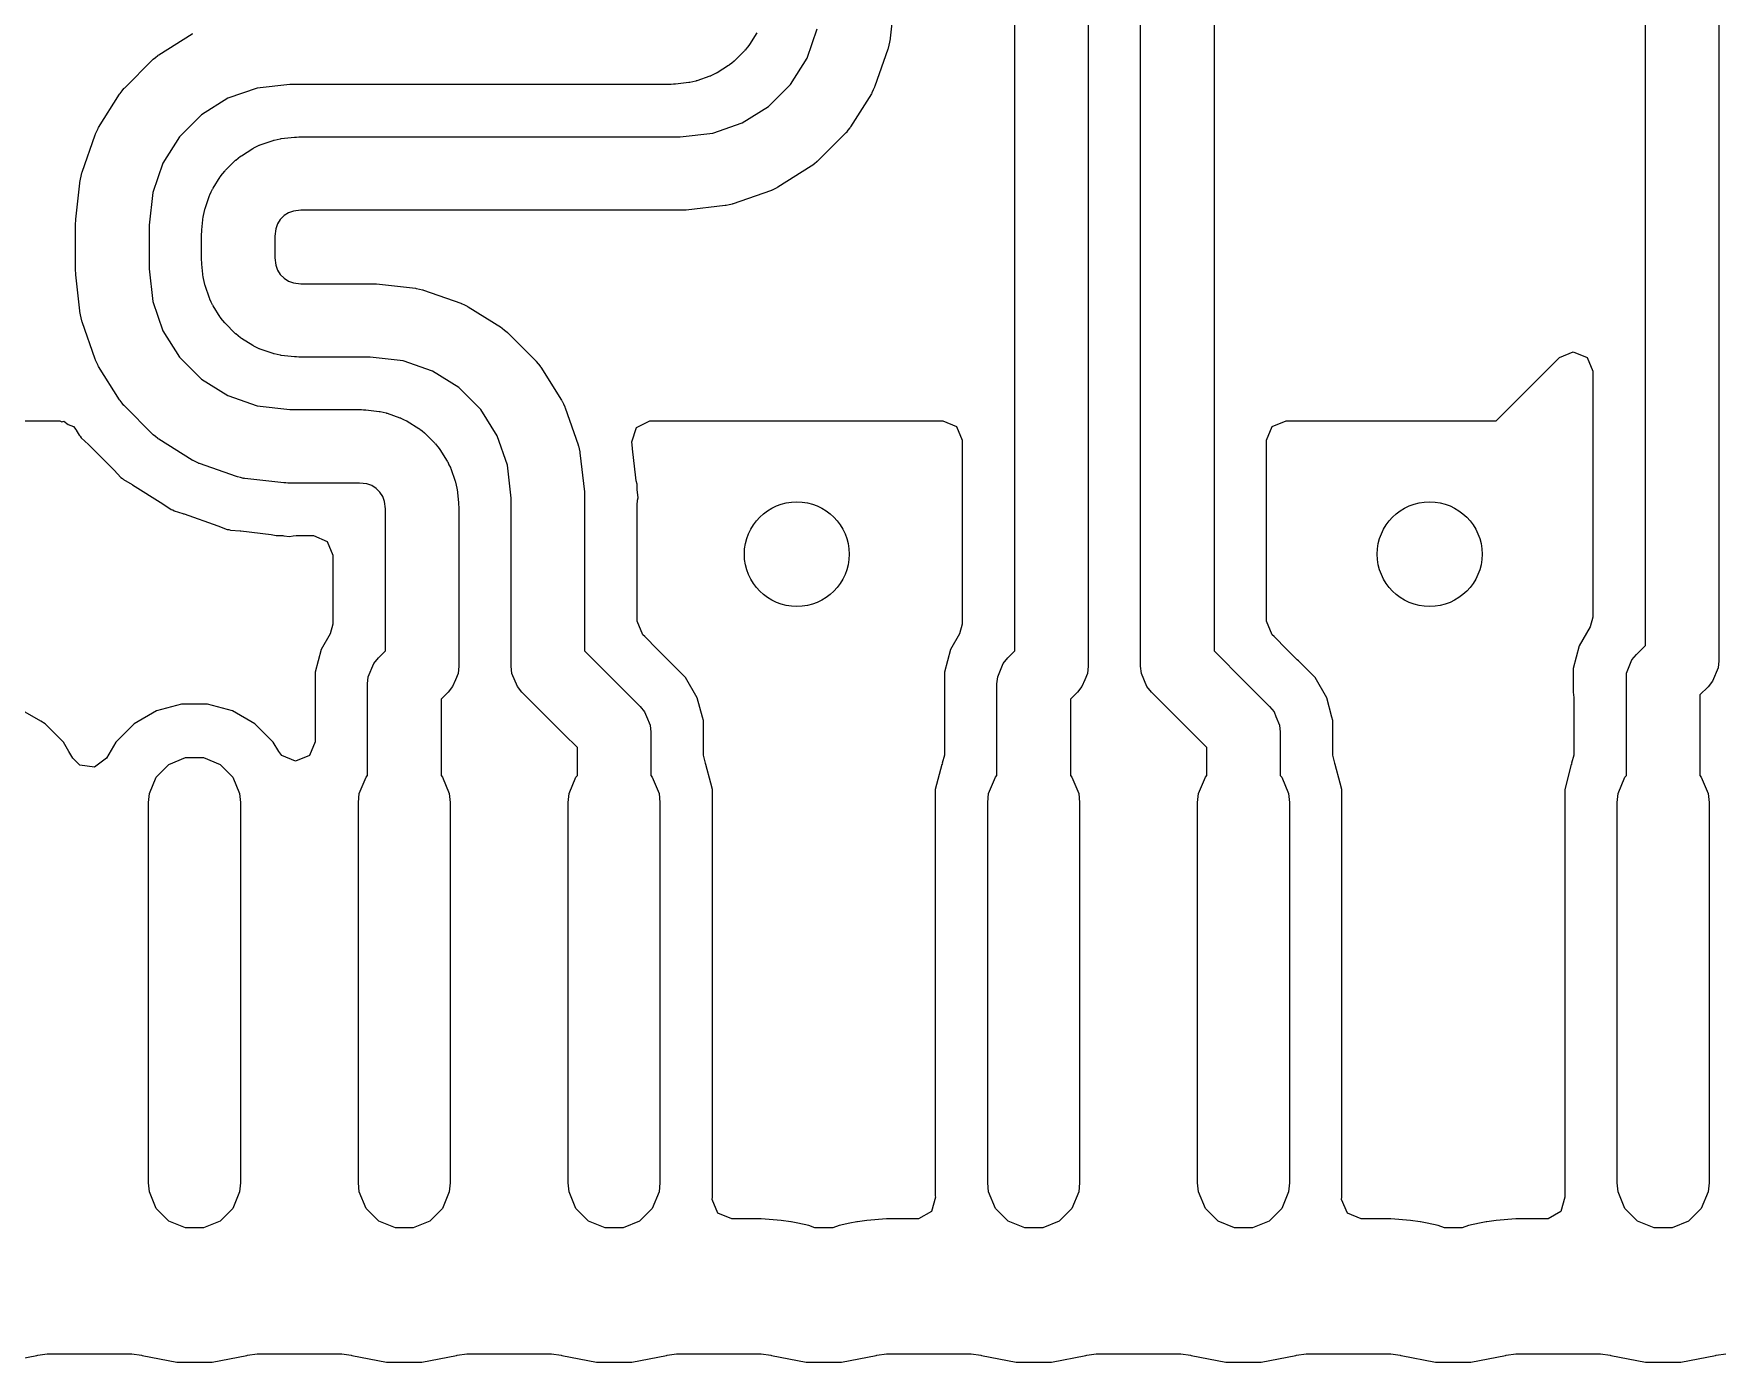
# Model space of a CAD drawing. Extents: x 2.36 to 5.14, y -5.39 to -2.61.
# Drawn here: x 4.6405 to 4.8939, y -3.9413 to -3.7419 of the extents above; entities that cross this region are included whole.
import ezdxf

# ---------------------------------------------------------------- set-up
doc = ezdxf.new("R2010")
doc.units = 0
doc.header["$MEASUREMENT"] = 0
doc.layers.add('BLACK', color=7, linetype='CONTINUOUS')

msp = doc.modelspace()

# ---------------------------------------------------------------- linework, layer by layer
at = {"layer": 'BLACK', "linetype": 'CONTINUOUS'}
for p, q in [((4.8934, -3.24125), (4.8934, -3.836)), ((4.88238, -3.83371), (4.88238, -3.24354)), ((4.78772, -3.83453), (4.78772, -3.50149)), ((4.79874, -3.5018), (4.79874, -3.83681)), ((4.80661, -3.83681), (4.80661, -3.50286)), ((4.81764, -3.5035), (4.81764, -3.83453)), ((4.76961, -3.73713), (4.76895, -3.743)), ((4.75653, -3.74555), (4.75807, -3.74115)), ((4.65923, -3.74506), (4.66423, -3.74192)), ((4.66423, -3.74192), (4.66433, -3.74187)), ((4.74784, -3.74362), (4.74755, -3.74398)), ((4.74786, -3.74358), (4.74784, -3.74362)), ((4.74792, -3.74349), (4.74786, -3.74358)), ((4.74901, -3.74177), (4.74792, -3.74349)), ((4.76882, -3.7436), (4.76873, -3.74406)), ((4.76893, -3.74315), (4.76882, -3.7436)), ((4.76895, -3.743), (4.76893, -3.7431)), ((4.76893, -3.7431), (4.76893, -3.74315)), ((4.6541, -3.75), (4.65827, -3.74583)), ((4.65827, -3.74583), (4.65835, -3.74576)), ((4.65835, -3.74576), (4.65838, -3.74572)), ((4.65838, -3.74572), (4.65875, -3.74544)), ((4.65875, -3.74544), (4.6591, -3.74514)), ((4.6591, -3.74514), (4.65915, -3.74512)), ((4.65915, -3.74512), (4.65923, -3.74506)), ((4.74524, -3.74629), (4.74488, -3.74658)), ((4.74561, -3.746), (4.74524, -3.74629)), ((4.74564, -3.74596), (4.74561, -3.746)), ((4.74572, -3.74589), (4.74564, -3.74596)), ((4.74715, -3.74446), (4.74572, -3.74589)), ((4.74722, -3.74437), (4.74715, -3.74446)), ((4.74726, -3.74435), (4.74722, -3.74437)), ((4.74755, -3.74398), (4.74726, -3.74435)), ((4.75405, -3.74949), (4.75653, -3.74555)), ((4.76868, -3.7442), (4.76673, -3.74977)), ((4.7687, -3.7441), (4.76868, -3.7442)), ((4.76873, -3.74406), (4.7687, -3.7441)), ((4.74192, -3.74828), (4.74, -3.74895)), ((4.74202, -3.74824), (4.74192, -3.74828)), ((4.74207, -3.74823), (4.74202, -3.74824)), ((4.74248, -3.74802), (4.74207, -3.74823)), ((4.7429, -3.74782), (4.74248, -3.74802)), ((4.74294, -3.74779), (4.7429, -3.74782)), ((4.74303, -3.74774), (4.74294, -3.74779)), ((4.74475, -3.74666), (4.74303, -3.74774)), ((4.74484, -3.7466), (4.74475, -3.74666)), ((4.74488, -3.74658), (4.74484, -3.7466)), ((4.65019, -3.75596), (4.65333, -3.75097)), ((4.65333, -3.75097), (4.65339, -3.75088)), ((4.65339, -3.75088), (4.65341, -3.75084)), ((4.65341, -3.75084), (4.6537, -3.75048)), ((4.6537, -3.75048), (4.65399, -3.75011)), ((4.65399, -3.75011), (4.65403, -3.75008)), ((4.65403, -3.75008), (4.6541, -3.75)), ((4.67397, -3.75004), (4.66957, -3.75158)), ((4.67891, -3.74949), (4.67397, -3.75004)), ((4.73616, -3.74949), (4.67891, -3.74949)), ((4.73647, -3.74946), (4.73616, -3.74949)), ((4.73678, -3.74945), (4.73647, -3.74946)), ((4.7388, -3.74923), (4.73678, -3.74945)), ((4.7389, -3.7492), (4.7388, -3.74923)), ((4.73895, -3.74921), (4.7389, -3.7492)), ((4.7394, -3.7491), (4.73895, -3.74921)), ((4.73986, -3.749), (4.7394, -3.7491)), ((4.7399, -3.74898), (4.73986, -3.749)), ((4.74, -3.74895), (4.7399, -3.74898)), ((4.75075, -3.75279), (4.75405, -3.74949)), ((4.76619, -3.75089), (4.76305, -3.75588)), ((4.76624, -3.75079), (4.76619, -3.75089)), ((4.76627, -3.75075), (4.76624, -3.75079)), ((4.76647, -3.75033), (4.76627, -3.75075)), ((4.76667, -3.74992), (4.76647, -3.75033)), ((4.76668, -3.74987), (4.76667, -3.74992)), ((4.76673, -3.74977), (4.76668, -3.74987)), ((4.66957, -3.75158), (4.66562, -3.75406)), ((4.74681, -3.75527), (4.75075, -3.75279)), ((4.64991, -3.75652), (4.65011, -3.7561)), ((4.65011, -3.7561), (4.65014, -3.75606)), ((4.65014, -3.75606), (4.65019, -3.75596)), ((4.66562, -3.75406), (4.66233, -3.75736)), ((4.74241, -3.75681), (4.74681, -3.75527)), ((4.76267, -3.75637), (4.76239, -3.75674)), ((4.76297, -3.75601), (4.76267, -3.75637)), ((4.76299, -3.75597), (4.76297, -3.75601)), ((4.76305, -3.75588), (4.76299, -3.75597)), ((4.6477, -3.76265), (4.64965, -3.75708)), ((4.64965, -3.75708), (4.6497, -3.75698)), ((4.6497, -3.75693), (4.64991, -3.75652)), ((4.6497, -3.75698), (4.6497, -3.75693)), ((4.66233, -3.75736), (4.65985, -3.7613)), ((4.67348, -3.75903), (4.6739, -3.75883)), ((4.6739, -3.75883), (4.67431, -3.75862)), ((4.67431, -3.75862), (4.67436, -3.75862)), ((4.67436, -3.75862), (4.67446, -3.75857)), ((4.67446, -3.75857), (4.67638, -3.7579)), ((4.67638, -3.7579), (4.67648, -3.75787)), ((4.67648, -3.75787), (4.67652, -3.75785)), ((4.67652, -3.75785), (4.67698, -3.75775)), ((4.67698, -3.75775), (4.67743, -3.75764)), ((4.67743, -3.75764), (4.67748, -3.75765)), ((4.67748, -3.75765), (4.67758, -3.75762)), ((4.67758, -3.75762), (4.6796, -3.7574)), ((4.6796, -3.7574), (4.67991, -3.75739)), ((4.67991, -3.75739), (4.68022, -3.75736)), ((4.68022, -3.75736), (4.73747, -3.75736)), ((4.73747, -3.75736), (4.74241, -3.75681)), ((4.76228, -3.75685), (4.75811, -3.76102)), ((4.76235, -3.75677), (4.76228, -3.75685)), ((4.76239, -3.75674), (4.76235, -3.75677)), ((4.65985, -3.7613), (4.65831, -3.7657)), ((4.66922, -3.76239), (4.67066, -3.76096)), ((4.67066, -3.76096), (4.67074, -3.76089)), ((4.67074, -3.76089), (4.67077, -3.76085)), ((4.67077, -3.76085), (4.67114, -3.76056)), ((4.67114, -3.76056), (4.6715, -3.76027)), ((4.6715, -3.76027), (4.67154, -3.76025)), ((4.67154, -3.76025), (4.67163, -3.76019)), ((4.67163, -3.76019), (4.67335, -3.75911)), ((4.67335, -3.75911), (4.67344, -3.75906)), ((4.67344, -3.75906), (4.67348, -3.75903)), ((4.75763, -3.76141), (4.75727, -3.76171)), ((4.758, -3.76113), (4.75763, -3.76141)), ((4.75803, -3.76109), (4.758, -3.76113)), ((4.75811, -3.76102), (4.75803, -3.76109)), ((4.64677, -3.76972), (4.64743, -3.76385)), ((4.64743, -3.76385), (4.64745, -3.76375)), ((4.64745, -3.7637), (4.64756, -3.76325)), ((4.64745, -3.76375), (4.64745, -3.7637)), ((4.64756, -3.76325), (4.64765, -3.76279)), ((4.64765, -3.76279), (4.64768, -3.76275)), ((4.64768, -3.76275), (4.6477, -3.76265)), ((4.66737, -3.76508), (4.66845, -3.76336)), ((4.66845, -3.76336), (4.66852, -3.76327)), ((4.66852, -3.76327), (4.66854, -3.76323)), ((4.66854, -3.76323), (4.66883, -3.76287)), ((4.66883, -3.76287), (4.66912, -3.7625)), ((4.66912, -3.7625), (4.66916, -3.76248)), ((4.66916, -3.76248), (4.66922, -3.76239)), ((4.75714, -3.76179), (4.75215, -3.76493)), ((4.75723, -3.76173), (4.75714, -3.76179)), ((4.75727, -3.76171), (4.75723, -3.76173)), ((4.65831, -3.7657), (4.65775, -3.77064)), ((4.66617, -3.76811), (4.66684, -3.76619)), ((4.66684, -3.76619), (4.66688, -3.76609)), ((4.66688, -3.76609), (4.66689, -3.76605)), ((4.66689, -3.76605), (4.6671, -3.76563)), ((4.6671, -3.76563), (4.66729, -3.76521)), ((4.66729, -3.76521), (4.66732, -3.76517)), ((4.66732, -3.76517), (4.66737, -3.76508)), ((4.75103, -3.76547), (4.74546, -3.76742)), ((4.75113, -3.76542), (4.75103, -3.76547)), ((4.75118, -3.76541), (4.75113, -3.76542)), ((4.75159, -3.76521), (4.75118, -3.76541)), ((4.75201, -3.76501), (4.75159, -3.76521)), ((4.75205, -3.76498), (4.75201, -3.76501)), ((4.75215, -3.76493), (4.75205, -3.76498)), ((4.66591, -3.76916), (4.66602, -3.76871)), ((4.66602, -3.76871), (4.66612, -3.76826)), ((4.66612, -3.76826), (4.66614, -3.76821)), ((4.66614, -3.76821), (4.66617, -3.76811)), ((4.67868, -3.76877), (4.67802, -3.76919)), ((4.67943, -3.76851), (4.67868, -3.76877)), ((4.68053, -3.76839), (4.67943, -3.76851)), ((4.73778, -3.76839), (4.68053, -3.76839)), ((4.73809, -3.76836), (4.73778, -3.76839)), ((4.7384, -3.76835), (4.73809, -3.76836)), ((4.74426, -3.76769), (4.7384, -3.76835)), ((4.74436, -3.76767), (4.74426, -3.76769)), ((4.74441, -3.76767), (4.74436, -3.76767)), ((4.74486, -3.76756), (4.74441, -3.76767)), ((4.74532, -3.76746), (4.74486, -3.76756)), ((4.74536, -3.76744), (4.74532, -3.76746)), ((4.74546, -3.76742), (4.74536, -3.76744)), ((4.64673, -3.77033), (4.64676, -3.77003)), ((4.64673, -3.77746), (4.64673, -3.77033)), ((4.64676, -3.77003), (4.64677, -3.76972)), ((4.65775, -3.77064), (4.65775, -3.77715)), ((4.66563, -3.77195), (4.66566, -3.77164)), ((4.66566, -3.77133), (4.66589, -3.76931)), ((4.66566, -3.77164), (4.66566, -3.77133)), ((4.66589, -3.76931), (4.66591, -3.76921)), ((4.66591, -3.76921), (4.66591, -3.76916)), ((4.67678, -3.77116), (4.67665, -3.77226)), ((4.67704, -3.77042), (4.67678, -3.77116)), ((4.67746, -3.76975), (4.67704, -3.77042)), ((4.67802, -3.76919), (4.67746, -3.76975)), ((4.66563, -3.77585), (4.66563, -3.77195)), ((4.67665, -3.77226), (4.67665, -3.77554)), ((4.66566, -3.77615), (4.66563, -3.77585)), ((4.66566, -3.77646), (4.66566, -3.77615)), ((4.66589, -3.77848), (4.66566, -3.77646)), ((4.67665, -3.77554), (4.67678, -3.77663)), ((4.67678, -3.77663), (4.67704, -3.77738)), ((4.64676, -3.77777), (4.64673, -3.77746)), ((4.64677, -3.77808), (4.64676, -3.77777)), ((4.64743, -3.78394), (4.64677, -3.77808)), ((4.65775, -3.77715), (4.65831, -3.78209)), ((4.66591, -3.77859), (4.66589, -3.77848)), ((4.66591, -3.77864), (4.66591, -3.77859)), ((4.66602, -3.77909), (4.66591, -3.77864)), ((4.66612, -3.77954), (4.66602, -3.77909)), ((4.67704, -3.77738), (4.67746, -3.77805)), ((4.67746, -3.77805), (4.67802, -3.7786)), ((4.67802, -3.7786), (4.67868, -3.77903)), ((4.67868, -3.77903), (4.67943, -3.77929)), ((4.66614, -3.77958), (4.66612, -3.77954)), ((4.66617, -3.77969), (4.66614, -3.77958)), ((4.66684, -3.7816), (4.66617, -3.77969)), ((4.66688, -3.7817), (4.66684, -3.7816)), ((4.66689, -3.78175), (4.66688, -3.7817)), ((4.6671, -3.78216), (4.66689, -3.78175)), ((4.67943, -3.77929), (4.68053, -3.77941)), ((4.68053, -3.77941), (4.69128, -3.77941)), ((4.69128, -3.77941), (4.69159, -3.77944)), ((4.69159, -3.77944), (4.6919, -3.77944)), ((4.6919, -3.77944), (4.69776, -3.7801)), ((4.69776, -3.7801), (4.69787, -3.78013)), ((4.69787, -3.78013), (4.69792, -3.78012)), ((4.69792, -3.78012), (4.69837, -3.78023)), ((4.69837, -3.78023), (4.69882, -3.78033)), ((4.69882, -3.78033), (4.69886, -3.78035)), ((4.69886, -3.78035), (4.69897, -3.78038)), ((4.69897, -3.78038), (4.70454, -3.78233)), ((4.64745, -3.78405), (4.64743, -3.78394)), ((4.64745, -3.7841), (4.64745, -3.78405)), ((4.64756, -3.78455), (4.64745, -3.7841)), ((4.65831, -3.78209), (4.65985, -3.78649)), ((4.66729, -3.78258), (4.6671, -3.78216)), ((4.66732, -3.78262), (4.66729, -3.78258)), ((4.66737, -3.78272), (4.66732, -3.78262)), ((4.66845, -3.78444), (4.66737, -3.78272)), ((4.70454, -3.78233), (4.70463, -3.78237)), ((4.70463, -3.78237), (4.70468, -3.78238)), ((4.70468, -3.78238), (4.7051, -3.78259)), ((4.7051, -3.78259), (4.70552, -3.78278)), ((4.70552, -3.78278), (4.70555, -3.78282)), ((4.70555, -3.78282), (4.70565, -3.78286)), ((4.70565, -3.78286), (4.71065, -3.786)), ((4.64765, -3.785), (4.64756, -3.78455)), ((4.64768, -3.78504), (4.64765, -3.785)), ((4.6477, -3.78515), (4.64768, -3.78504)), ((4.64965, -3.79072), (4.6477, -3.78515)), ((4.65985, -3.78649), (4.66233, -3.79044)), ((4.66852, -3.78452), (4.66845, -3.78444)), ((4.66854, -3.78457), (4.66852, -3.78452)), ((4.66883, -3.78492), (4.66854, -3.78457)), ((4.66912, -3.78529), (4.66883, -3.78492)), ((4.66916, -3.78532), (4.66912, -3.78529)), ((4.66922, -3.7854), (4.66916, -3.78532)), ((4.67066, -3.78684), (4.66922, -3.7854)), ((4.67074, -3.78691), (4.67066, -3.78684)), ((4.71065, -3.786), (4.71073, -3.78607)), ((4.71073, -3.78607), (4.71078, -3.78609)), ((4.71078, -3.78609), (4.71113, -3.78638)), ((4.71113, -3.78638), (4.7115, -3.78667)), ((4.7115, -3.78667), (4.71153, -3.78671)), ((4.71153, -3.78671), (4.71161, -3.78677)), ((4.71161, -3.78677), (4.71579, -3.79095)), ((4.67077, -3.78695), (4.67074, -3.78691)), ((4.67114, -3.78723), (4.67077, -3.78695)), ((4.6715, -3.78752), (4.67114, -3.78723)), ((4.67154, -3.78754), (4.6715, -3.78752)), ((4.67163, -3.78761), (4.67154, -3.78754)), ((4.67335, -3.78869), (4.67163, -3.78761)), ((4.67344, -3.78874), (4.67335, -3.78869)), ((4.67348, -3.78877), (4.67344, -3.78874)), ((4.6739, -3.78896), (4.67348, -3.78877)), ((4.67431, -3.78917), (4.6739, -3.78896)), ((4.67436, -3.78918), (4.67431, -3.78917)), ((4.67446, -3.78922), (4.67436, -3.78918)), ((4.67638, -3.7899), (4.67446, -3.78922)), ((4.6497, -3.79081), (4.64965, -3.79072)), ((4.6497, -3.79086), (4.6497, -3.79081)), ((4.64991, -3.79128), (4.6497, -3.79086)), ((4.65011, -3.7917), (4.64991, -3.79128)), ((4.65014, -3.79174), (4.65011, -3.7917)), ((4.65019, -3.79183), (4.65014, -3.79174)), ((4.65333, -3.79683), (4.65019, -3.79183)), ((4.66233, -3.79044), (4.66562, -3.79373)), ((4.67648, -3.78992), (4.67638, -3.7899)), ((4.67652, -3.78995), (4.67648, -3.78992)), ((4.67698, -3.79004), (4.67652, -3.78995)), ((4.67743, -3.79015), (4.67698, -3.79004)), ((4.67748, -3.79015), (4.67743, -3.79015)), ((4.67758, -3.79017), (4.67748, -3.79015)), ((4.6796, -3.7904), (4.67758, -3.79017)), ((4.67991, -3.7904), (4.6796, -3.7904)), ((4.68022, -3.79043), (4.67991, -3.7904)), ((4.69097, -3.79043), (4.68022, -3.79043)), ((4.69591, -3.79099), (4.69097, -3.79043)), ((4.70031, -3.79253), (4.69591, -3.79099)), ((4.71579, -3.79095), (4.71585, -3.79103)), ((4.71585, -3.79103), (4.71589, -3.79106)), ((4.71589, -3.79106), (4.71618, -3.79142)), ((4.71618, -3.79142), (4.71647, -3.79178)), ((4.71647, -3.79178), (4.71649, -3.79183)), ((4.71649, -3.79183), (4.71655, -3.79191)), ((4.71655, -3.79191), (4.71969, -3.79691)), ((4.86, -3.8), (4.86951, -3.79049)), ((4.86951, -3.79049), (4.87157, -3.78964)), ((4.87157, -3.78964), (4.87363, -3.79049)), ((4.87363, -3.79049), (4.87449, -3.79255)), ((4.66562, -3.79373), (4.66957, -3.79621)), ((4.70426, -3.79501), (4.70031, -3.79253)), ((4.87449, -3.79255), (4.87449, -3.82947)), ((4.65339, -3.79691), (4.65333, -3.79683)), ((4.65341, -3.79696), (4.65339, -3.79691)), ((4.6537, -3.79732), (4.65341, -3.79696)), ((4.66957, -3.79621), (4.67397, -3.79775)), ((4.70755, -3.7983), (4.70426, -3.79501)), ((4.71969, -3.79691), (4.71974, -3.797)), ((4.71974, -3.797), (4.71978, -3.79704)), ((4.65399, -3.79768), (4.6537, -3.79732)), ((4.65403, -3.79771), (4.65399, -3.79768)), ((4.6541, -3.79779), (4.65403, -3.79771)), ((4.65827, -3.80197), (4.6541, -3.79779)), ((4.67397, -3.79775), (4.67891, -3.79831)), ((4.67891, -3.79831), (4.68966, -3.79831)), ((4.68966, -3.79831), (4.68997, -3.79834)), ((4.68997, -3.79834), (4.69028, -3.79834)), ((4.69028, -3.79834), (4.6923, -3.79857)), ((4.6923, -3.79857), (4.69241, -3.79859)), ((4.69241, -3.79859), (4.69245, -3.79859)), ((4.69245, -3.79859), (4.6929, -3.7987)), ((4.6929, -3.7987), (4.69336, -3.79879)), ((4.69336, -3.79879), (4.6934, -3.79882)), ((4.6934, -3.79882), (4.6935, -3.79884)), ((4.6935, -3.79884), (4.69542, -3.79952)), ((4.69542, -3.79952), (4.69552, -3.79956)), ((4.71003, -3.80225), (4.70755, -3.7983)), ((4.71978, -3.79704), (4.71997, -3.79746)), ((4.71997, -3.79746), (4.72018, -3.79788)), ((4.72018, -3.79788), (4.72019, -3.79793)), ((4.72019, -3.79793), (4.72023, -3.79802)), ((4.72023, -3.79802), (4.72218, -3.80359)), ((4.60607, -3.8), (4.64436, -3.8)), ((4.64436, -3.8), (4.64465, -3.80012)), ((4.64465, -3.80012), (4.64495, -3.80006)), ((4.64495, -3.80006), (4.64564, -3.80053)), ((4.64564, -3.80053), (4.64642, -3.80085)), ((4.64642, -3.80085), (4.64675, -3.80129)), ((4.64675, -3.80129), (4.6468, -3.80132)), ((4.6468, -3.80132), (4.64684, -3.80139)), ((4.64684, -3.80139), (4.64727, -3.80213)), ((4.65835, -3.80203), (4.65827, -3.80197)), ((4.65838, -3.80207), (4.65835, -3.80203)), ((4.65875, -3.80236), (4.65838, -3.80207)), ((4.69552, -3.79956), (4.69557, -3.79957)), ((4.69557, -3.79957), (4.69598, -3.79978)), ((4.69598, -3.79978), (4.6964, -3.79997)), ((4.6964, -3.79997), (4.69644, -3.8)), ((4.69644, -3.8), (4.69653, -3.80005)), ((4.69653, -3.80005), (4.69826, -3.80113)), ((4.69826, -3.80113), (4.69834, -3.8012)), ((4.69834, -3.8012), (4.69839, -3.80122)), ((4.69839, -3.80122), (4.69874, -3.80151)), ((4.69874, -3.80151), (4.69911, -3.80179)), ((4.69911, -3.80179), (4.69914, -3.80183)), ((4.69914, -3.80183), (4.69922, -3.8019)), ((4.69922, -3.8019), (4.70066, -3.80334)), ((4.73025, -3.80313), (4.73095, -3.80101)), ((4.73095, -3.80101), (4.73294, -3.80001)), ((4.73294, -3.80001), (4.73315, -3.8)), ((4.73315, -3.8), (4.77691, -3.8)), ((4.77691, -3.8), (4.77897, -3.80085)), ((4.77897, -3.80085), (4.77982, -3.80291)), ((4.82553, -3.80291), (4.82638, -3.80085)), ((4.82638, -3.80085), (4.82844, -3.8)), ((4.82844, -3.8), (4.86, -3.8)), ((4.64727, -3.80213), (4.64743, -3.80229)), ((4.64743, -3.80229), (4.64758, -3.80252)), ((4.64758, -3.80252), (4.64758, -3.80252)), ((4.64758, -3.80252), (4.64758, -3.80252)), ((4.64758, -3.80252), (4.64758, -3.80252)), ((4.64758, -3.80252), (4.64865, -3.80352)), ((4.64865, -3.80352), (4.64873, -3.80359)), ((4.64873, -3.80359), (4.65251, -3.80737)), ((4.6591, -3.80265), (4.65875, -3.80236)), ((4.65915, -3.80267), (4.6591, -3.80265)), ((4.65923, -3.80274), (4.65915, -3.80267)), ((4.66423, -3.80588), (4.65923, -3.80274)), ((4.70066, -3.80334), (4.70073, -3.80342)), ((4.70073, -3.80342), (4.70077, -3.80345)), ((4.70077, -3.80345), (4.70105, -3.80382)), ((4.70105, -3.80382), (4.70134, -3.80417)), ((4.70134, -3.80417), (4.70136, -3.80422)), ((4.70136, -3.80422), (4.70143, -3.8043)), ((4.70143, -3.8043), (4.70251, -3.80602)), ((4.71157, -3.80665), (4.71003, -3.80225)), ((4.72218, -3.80359), (4.7222, -3.8037)), ((4.7222, -3.8037), (4.72223, -3.80374)), ((4.72223, -3.80374), (4.72233, -3.80419)), ((4.72233, -3.80419), (4.72243, -3.80464)), ((4.73032, -3.80411), (4.73025, -3.80313)), ((4.73033, -3.80421), (4.73032, -3.80411)), ((4.73082, -3.80856), (4.73033, -3.80421)), ((4.77982, -3.80291), (4.77982, -3.83049)), ((4.82553, -3.83005), (4.82553, -3.80291)), ((4.66433, -3.80592), (4.66423, -3.80588)), ((4.66436, -3.80596), (4.66433, -3.80592)), ((4.66478, -3.80615), (4.66436, -3.80596)), ((4.6652, -3.80636), (4.66478, -3.80615)), ((4.66525, -3.80637), (4.6652, -3.80636)), ((4.66534, -3.80641), (4.66525, -3.80637)), ((4.67091, -3.80836), (4.66534, -3.80641)), ((4.70251, -3.80602), (4.70256, -3.80612)), ((4.70256, -3.80612), (4.70259, -3.80616)), ((4.70259, -3.80616), (4.70278, -3.80658)), ((4.70278, -3.80658), (4.70299, -3.80699)), ((4.70299, -3.80699), (4.703, -3.80704)), ((4.703, -3.80704), (4.70304, -3.80714)), ((4.70304, -3.80714), (4.70372, -3.80905)), ((4.71213, -3.81159), (4.71157, -3.80665)), ((4.72243, -3.80464), (4.72243, -3.80469)), ((4.72243, -3.80469), (4.72245, -3.8048)), ((4.72245, -3.8048), (4.72311, -3.81066)), ((4.65251, -3.80737), (4.65354, -3.80848)), ((4.65354, -3.80848), (4.65376, -3.80862)), ((4.65376, -3.80862), (4.65394, -3.8088)), ((4.65394, -3.8088), (4.6552, -3.80953)), ((4.6552, -3.80953), (4.65529, -3.80958)), ((4.65529, -3.80958), (4.65982, -3.81243)), ((4.67102, -3.80839), (4.67091, -3.80836)), ((4.67106, -3.80841), (4.67102, -3.80839)), ((4.67151, -3.80851), (4.67106, -3.80841)), ((4.67196, -3.80862), (4.67151, -3.80851)), ((4.67201, -3.80861), (4.67196, -3.80862)), ((4.67212, -3.80864), (4.67201, -3.80861)), ((4.67798, -3.8093), (4.67212, -3.80864)), ((4.67829, -3.8093), (4.67798, -3.8093)), ((4.6786, -3.80933), (4.67829, -3.8093)), ((4.68936, -3.80933), (4.6786, -3.80933)), ((4.69045, -3.80945), (4.68936, -3.80933)), ((4.6912, -3.80971), (4.69045, -3.80945)), ((4.70372, -3.80905), (4.70374, -3.80916)), ((4.70374, -3.80916), (4.70376, -3.8092)), ((4.70376, -3.8092), (4.70386, -3.80965)), ((4.70386, -3.80965), (4.70397, -3.8101)), ((4.7309, -3.80899), (4.73082, -3.80856)), ((4.73104, -3.80951), (4.7309, -3.80899)), ((4.73104, -3.81036), (4.73104, -3.80951)), ((4.73104, -3.80951), (4.73104, -3.80951)), ((4.69186, -3.81014), (4.6912, -3.80971)), ((4.69242, -3.81069), (4.69186, -3.81014)), ((4.69284, -3.81136), (4.69242, -3.81069)), ((4.6931, -3.81211), (4.69284, -3.81136)), ((4.69323, -3.8132), (4.6931, -3.81211)), ((4.70397, -3.8101), (4.70397, -3.81015)), ((4.70397, -3.81015), (4.70399, -3.81026)), ((4.70399, -3.81026), (4.70422, -3.81228)), ((4.71213, -3.83681), (4.71213, -3.81159)), ((4.72311, -3.81066), (4.72312, -3.81097)), ((4.72312, -3.81097), (4.72315, -3.81128)), ((4.72315, -3.81128), (4.72315, -3.83453)), ((4.73106, -3.81069), (4.73104, -3.81036)), ((4.73104, -3.8125), (4.73108, -3.81207)), ((4.73116, -3.81153), (4.73106, -3.81069)), ((4.73108, -3.81207), (4.7311, -3.8119)), ((4.7311, -3.8119), (4.73116, -3.81153)), ((4.65982, -3.81243), (4.66107, -3.81328)), ((4.66107, -3.81328), (4.66131, -3.81336)), ((4.66131, -3.81336), (4.66153, -3.8135)), ((4.66153, -3.8135), (4.66282, -3.8139)), ((4.66282, -3.8139), (4.66292, -3.81393)), ((4.66292, -3.81393), (4.66302, -3.81396)), ((4.66302, -3.81396), (4.66807, -3.81573)), ((4.69323, -3.83453), (4.69323, -3.8132)), ((4.70422, -3.81228), (4.70422, -3.81259)), ((4.70422, -3.81259), (4.70425, -3.81289)), ((4.70425, -3.81289), (4.70425, -3.83681)), ((4.73104, -3.83005), (4.73104, -3.8125)), ((4.66807, -3.81573), (4.66948, -3.81628)), ((4.66948, -3.81628), (4.66973, -3.81631)), ((4.66973, -3.81631), (4.66997, -3.81639)), ((4.66997, -3.81639), (4.67143, -3.8165)), ((4.67143, -3.8165), (4.67154, -3.81651)), ((4.67154, -3.81651), (4.6761, -3.81703)), ((4.6761, -3.81703), (4.67683, -3.81722)), ((4.67683, -3.81722), (4.67785, -3.81722)), ((4.67785, -3.81722), (4.67801, -3.81724)), ((4.67801, -3.81724), (4.67801, -3.81724)), ((4.67801, -3.81724), (4.67885, -3.81734)), ((4.67885, -3.81734), (4.67939, -3.81726)), ((4.67939, -3.81726), (4.67982, -3.81722)), ((4.67982, -3.81722), (4.68242, -3.81722)), ((4.68242, -3.81722), (4.68448, -3.81808)), ((4.68448, -3.81808), (4.68533, -3.82014)), ((4.68533, -3.82014), (4.68533, -3.83049)), ((4.87449, -3.82947), (4.87409, -3.83092)), ((4.68494, -3.83194), (4.68358, -3.8343)), ((4.68533, -3.83049), (4.68494, -3.83194)), ((4.7319, -3.83211), (4.73104, -3.83005)), ((4.73217, -3.83238), (4.7319, -3.83211)), ((4.73409, -3.8343), (4.73217, -3.83238)), ((4.77943, -3.83194), (4.77807, -3.8343)), ((4.77982, -3.83049), (4.77943, -3.83194)), ((4.82638, -3.83211), (4.82553, -3.83005)), ((4.82666, -3.83238), (4.82638, -3.83211)), ((4.82858, -3.8343), (4.82666, -3.83238)), ((4.87409, -3.83092), (4.87245, -3.83377)), ((4.68358, -3.8343), (4.68267, -3.83771)), ((4.69218, -3.83558), (4.69323, -3.83453)), ((4.72315, -3.83453), (4.72783, -3.83921)), ((4.73564, -3.83585), (4.73409, -3.8343)), ((4.77807, -3.8343), (4.77716, -3.83771)), ((4.78666, -3.83558), (4.78772, -3.83453)), ((4.81764, -3.83453), (4.82232, -3.83921)), ((4.83012, -3.83585), (4.82858, -3.8343)), ((4.87245, -3.83377), (4.87154, -3.83718)), ((4.88105, -3.83505), (4.88238, -3.83371)), ((4.69067, -3.8384), (4.69149, -3.83641)), ((4.69149, -3.83641), (4.69218, -3.83558)), ((4.70425, -3.83681), (4.70415, -3.83789)), ((4.71223, -3.83789), (4.71213, -3.83681)), ((4.7358, -3.83602), (4.73564, -3.83585)), ((4.73564, -3.83585), (4.73564, -3.83585)), ((4.7383, -3.83851), (4.7358, -3.83602)), ((4.78516, -3.8384), (4.78598, -3.83641)), ((4.78598, -3.83641), (4.78666, -3.83558)), ((4.79874, -3.83681), (4.79863, -3.83789)), ((4.80672, -3.83789), (4.80661, -3.83681)), ((4.83029, -3.83602), (4.83012, -3.83585)), ((4.83012, -3.83585), (4.83012, -3.83585)), ((4.83279, -3.83851), (4.83029, -3.83602)), ((4.87154, -3.83718), (4.87154, -3.83718)), ((4.87154, -3.83718), (4.87154, -3.84071)), ((4.87954, -3.83787), (4.88036, -3.83588)), ((4.88036, -3.83588), (4.88105, -3.83505)), ((4.8933, -3.83707), (4.89247, -3.83906)), ((4.8934, -3.836), (4.8933, -3.83707)), ((4.68267, -3.83771), (4.68267, -3.84818)), ((4.69056, -3.83948), (4.69067, -3.8384)), ((4.69056, -3.85324), (4.69056, -3.83948)), ((4.70332, -3.83987), (4.70264, -3.84071)), ((4.70375, -3.83884), (4.70332, -3.83987)), ((4.70332, -3.83987), (4.70332, -3.83987)), ((4.70415, -3.83789), (4.70375, -3.83884)), ((4.70415, -3.83789), (4.70415, -3.83789)), ((4.71305, -3.83987), (4.71223, -3.83789)), ((4.71223, -3.83789), (4.71223, -3.83789)), ((4.71374, -3.84071), (4.71305, -3.83987)), ((4.72783, -3.83921), (4.73147, -3.84285)), ((4.74006, -3.84157), (4.7383, -3.83851)), ((4.77716, -3.83771), (4.77716, -3.85015)), ((4.78505, -3.83948), (4.78516, -3.8384)), ((4.78505, -3.85324), (4.78505, -3.83948)), ((4.79781, -3.83987), (4.79713, -3.84071)), ((4.79824, -3.83884), (4.79781, -3.83987)), ((4.79781, -3.83987), (4.79781, -3.83987)), ((4.79863, -3.83789), (4.79824, -3.83884)), ((4.79863, -3.83789), (4.79863, -3.83789)), ((4.80754, -3.83987), (4.80672, -3.83789)), ((4.80672, -3.83789), (4.80672, -3.83789)), ((4.80823, -3.84071), (4.80754, -3.83987)), ((4.82232, -3.83921), (4.82596, -3.84285)), ((4.83455, -3.84157), (4.83279, -3.83851)), ((4.87954, -3.84002), (4.87954, -3.83787)), ((4.87954, -3.85324), (4.87954, -3.84002)), ((4.87954, -3.84002), (4.87954, -3.84002)), ((4.89179, -3.8399), (4.89056, -3.84112)), ((4.89247, -3.83906), (4.89179, -3.8399)), ((4.66263, -3.8425), (4.65887, -3.84351)), ((4.66652, -3.8425), (4.66263, -3.8425)), ((4.66263, -3.8425), (4.66263, -3.8425)), ((4.67028, -3.84351), (4.66652, -3.8425)), ((4.66652, -3.8425), (4.66652, -3.8425)), ((4.70264, -3.84071), (4.70159, -3.84176)), ((4.70159, -3.84176), (4.70159, -3.85324)), ((4.72004, -3.84701), (4.71374, -3.84071)), ((4.74084, -3.84448), (4.74006, -3.84157)), ((4.79713, -3.84071), (4.79607, -3.84176)), ((4.79607, -3.84176), (4.79607, -3.85324)), ((4.81453, -3.84701), (4.80823, -3.84071)), ((4.83533, -3.84448), (4.83455, -3.84157)), ((4.87154, -3.84071), (4.87155, -3.84073)), ((4.87155, -3.84073), (4.87164, -3.84149)), ((4.87164, -3.84149), (4.87164, -3.85015)), ((4.89056, -3.84112), (4.89056, -3.85324)), ((4.64152, -3.84508), (4.63879, -3.84351)), ((4.64216, -3.84545), (4.64152, -3.84508)), ((4.65887, -3.84351), (4.6555, -3.84545)), ((4.65887, -3.84351), (4.65887, -3.84351)), ((4.67366, -3.84545), (4.67028, -3.84351)), ((4.67028, -3.84351), (4.67028, -3.84351)), ((4.73147, -3.84285), (4.73215, -3.84368)), ((4.73215, -3.84368), (4.73215, -3.84368)), ((4.73215, -3.84368), (4.73243, -3.84436)), ((4.73243, -3.84436), (4.73298, -3.84567)), ((4.74098, -3.84498), (4.74084, -3.84448)), ((4.74098, -3.85015), (4.74098, -3.84498)), ((4.74098, -3.84498), (4.74098, -3.84498)), ((4.82596, -3.84285), (4.82664, -3.84368)), ((4.82664, -3.84368), (4.82664, -3.84368)), ((4.82664, -3.84368), (4.82692, -3.84436)), ((4.82692, -3.84436), (4.82746, -3.84567)), ((4.83546, -3.84498), (4.83533, -3.84448)), ((4.83546, -3.85015), (4.83546, -3.84498)), ((4.83546, -3.84498), (4.83546, -3.84498)), ((4.64491, -3.84821), (4.64216, -3.84545)), ((4.6555, -3.84545), (4.65275, -3.84821)), ((4.67641, -3.84821), (4.67366, -3.84545)), ((4.72206, -3.84903), (4.72004, -3.84701)), ((4.73298, -3.84567), (4.73298, -3.84567)), ((4.73298, -3.84567), (4.73308, -3.84674)), ((4.73308, -3.84674), (4.73308, -3.85324)), ((4.81655, -3.84903), (4.81453, -3.84701)), ((4.82746, -3.84567), (4.82746, -3.84567)), ((4.82746, -3.84567), (4.82757, -3.84674)), ((4.82757, -3.84674), (4.82757, -3.85324)), ((4.64574, -3.84963), (4.64491, -3.84821)), ((4.64631, -3.85062), (4.64574, -3.84963)), ((4.65275, -3.84821), (4.65135, -3.85062)), ((4.67723, -3.84963), (4.67641, -3.84821)), ((4.6777, -3.85024), (4.67723, -3.84963)), ((4.67976, -3.85109), (4.6777, -3.85024)), ((4.68182, -3.85024), (4.67976, -3.85109)), ((4.68267, -3.84818), (4.68182, -3.85024)), ((4.72206, -3.85324), (4.72206, -3.84903)), ((4.74131, -3.85139), (4.74098, -3.85015)), ((4.77716, -3.85015), (4.77683, -3.85139)), ((4.81655, -3.85324), (4.81655, -3.84903)), ((4.83579, -3.85139), (4.83546, -3.85015)), ((4.87164, -3.85015), (4.87131, -3.85139)), ((4.64737, -3.85169), (4.64631, -3.85062)), ((4.64958, -3.85198), (4.64737, -3.85169)), ((4.65135, -3.85062), (4.64958, -3.85198)), ((4.65885, -3.85346), (4.66075, -3.85155)), ((4.66075, -3.85155), (4.66323, -3.85053)), ((4.66323, -3.85053), (4.66592, -3.85053)), ((4.66592, -3.85053), (4.66841, -3.85155)), ((4.66841, -3.85155), (4.67031, -3.85346)), ((4.74127, -3.8514), (4.74131, -3.85139)), ((4.74135, -3.85158), (4.74127, -3.8514)), ((4.7421, -3.85438), (4.74135, -3.85158)), ((4.74135, -3.85158), (4.74135, -3.85158)), ((4.77679, -3.85158), (4.77578, -3.85534)), ((4.77686, -3.8514), (4.77679, -3.85158)), ((4.77683, -3.85139), (4.77686, -3.8514)), ((4.83576, -3.8514), (4.83579, -3.85139)), ((4.83583, -3.85158), (4.83576, -3.8514)), ((4.83658, -3.85438), (4.83583, -3.85158)), ((4.83583, -3.85158), (4.83583, -3.85158)), ((4.87127, -3.85158), (4.87027, -3.85534)), ((4.87135, -3.8514), (4.87127, -3.85158)), ((4.87131, -3.85139), (4.87135, -3.8514)), ((4.65782, -3.85594), (4.65885, -3.85346)), ((4.67031, -3.85346), (4.67134, -3.85594)), ((4.68932, -3.85594), (4.69035, -3.85346)), ((4.69035, -3.85346), (4.69056, -3.85324)), ((4.70159, -3.85324), (4.7018, -3.85346)), ((4.7018, -3.85346), (4.70283, -3.85594)), ((4.72081, -3.85594), (4.72184, -3.85346)), ((4.72184, -3.85346), (4.72206, -3.85324)), ((4.73308, -3.85324), (4.7333, -3.85346)), ((4.7333, -3.85346), (4.73433, -3.85594)), ((4.74235, -3.85534), (4.7421, -3.85438)), ((4.7838, -3.85594), (4.78483, -3.85346)), ((4.78483, -3.85346), (4.78505, -3.85324)), ((4.79607, -3.85324), (4.79629, -3.85346)), ((4.79629, -3.85346), (4.79732, -3.85594)), ((4.8153, -3.85594), (4.81633, -3.85346)), ((4.81633, -3.85346), (4.81655, -3.85324)), ((4.82757, -3.85324), (4.82779, -3.85346)), ((4.82779, -3.85346), (4.82882, -3.85594)), ((4.83684, -3.85534), (4.83658, -3.85438)), ((4.87829, -3.85594), (4.87932, -3.85346)), ((4.87932, -3.85346), (4.87954, -3.85324)), ((4.89056, -3.85324), (4.89078, -3.85346)), ((4.89078, -3.85346), (4.89181, -3.85594)), ((4.65769, -3.85728), (4.65782, -3.85594)), ((4.65769, -3.91437), (4.65769, -3.85728)), ((4.67134, -3.85594), (4.67147, -3.85728)), ((4.67147, -3.85728), (4.67147, -3.91437)), ((4.68918, -3.85728), (4.68932, -3.85594)), ((4.68918, -3.91437), (4.68918, -3.85728)), ((4.70283, -3.85594), (4.70296, -3.85728)), ((4.70296, -3.85728), (4.70296, -3.91437)), ((4.72068, -3.85728), (4.72081, -3.85594)), ((4.72068, -3.91437), (4.72068, -3.85728)), ((4.73433, -3.85594), (4.73446, -3.85728)), ((4.73446, -3.85728), (4.73446, -3.91437)), ((4.74235, -3.91632), (4.74235, -3.85534)), ((4.74235, -3.85534), (4.74235, -3.85534)), ((4.77578, -3.85534), (4.77578, -3.91632)), ((4.78367, -3.85728), (4.7838, -3.85594)), ((4.78367, -3.91437), (4.78367, -3.85728)), ((4.79732, -3.85594), (4.79745, -3.85728)), ((4.79745, -3.85728), (4.79745, -3.91437)), ((4.81517, -3.85728), (4.8153, -3.85594)), ((4.81517, -3.91437), (4.81517, -3.85728)), ((4.82882, -3.85594), (4.82895, -3.85728)), ((4.82895, -3.85728), (4.82895, -3.91437)), ((4.83684, -3.91632), (4.83684, -3.85534)), ((4.83684, -3.85534), (4.83684, -3.85534)), ((4.87027, -3.85534), (4.87027, -3.91632)), ((4.87816, -3.85728), (4.87829, -3.85594)), ((4.87816, -3.91437), (4.87816, -3.85728)), ((4.89181, -3.85594), (4.89194, -3.85728)), ((4.89194, -3.85728), (4.89194, -3.91437)), ((4.65782, -3.91571), (4.65769, -3.91437)), ((4.65885, -3.9182), (4.65782, -3.91571)), ((4.67134, -3.91571), (4.67031, -3.9182)), ((4.67147, -3.91437), (4.67134, -3.91571)), ((4.68932, -3.91571), (4.68918, -3.91437)), ((4.69035, -3.9182), (4.68932, -3.91571)), ((4.70283, -3.91571), (4.7018, -3.9182)), ((4.70296, -3.91437), (4.70283, -3.91571)), ((4.72081, -3.91571), (4.72068, -3.91437)), ((4.72184, -3.9182), (4.72081, -3.91571)), ((4.73433, -3.91571), (4.7333, -3.9182)), ((4.73446, -3.91437), (4.73433, -3.91571)), ((4.7838, -3.91571), (4.78367, -3.91437)), ((4.78483, -3.9182), (4.7838, -3.91571)), ((4.79732, -3.91571), (4.79629, -3.9182)), ((4.79745, -3.91437), (4.79732, -3.91571)), ((4.8153, -3.91571), (4.81517, -3.91437)), ((4.81633, -3.9182), (4.8153, -3.91571)), ((4.82882, -3.91571), (4.82779, -3.9182)), ((4.82895, -3.91437), (4.82882, -3.91571)), ((4.87829, -3.91571), (4.87816, -3.91437)), ((4.87932, -3.9182), (4.87829, -3.91571)), ((4.89181, -3.91571), (4.89078, -3.9182)), ((4.89194, -3.91437), (4.89181, -3.91571)), ((4.66075, -3.9201), (4.65885, -3.9182)), ((4.67031, -3.9182), (4.66841, -3.9201)), ((4.69225, -3.9201), (4.69035, -3.9182)), ((4.7018, -3.9182), (4.6999, -3.9201)), ((4.72374, -3.9201), (4.72184, -3.9182)), ((4.7333, -3.9182), (4.7314, -3.9201)), ((4.74231, -3.91687), (4.74233, -3.91649)), ((4.74316, -3.91893), (4.74231, -3.91687)), ((4.74233, -3.91649), (4.74235, -3.91632)), ((4.77522, -3.91864), (4.77329, -3.91976)), ((4.7758, -3.91649), (4.77522, -3.91864)), ((4.77578, -3.91632), (4.7758, -3.91649)), ((4.78673, -3.9201), (4.78483, -3.9182)), ((4.79629, -3.9182), (4.79439, -3.9201)), ((4.81823, -3.9201), (4.81633, -3.9182)), ((4.82779, -3.9182), (4.82589, -3.9201)), ((4.83679, -3.91687), (4.83682, -3.91649)), ((4.83765, -3.91893), (4.83679, -3.91687)), ((4.83682, -3.91649), (4.83684, -3.91632)), ((4.86971, -3.91864), (4.86778, -3.91976)), ((4.87029, -3.91649), (4.86971, -3.91864)), ((4.87027, -3.91632), (4.87029, -3.91649)), ((4.88122, -3.9201), (4.87932, -3.9182)), ((4.89078, -3.9182), (4.88888, -3.9201)), ((4.66323, -3.92113), (4.66075, -3.9201)), ((4.66592, -3.92113), (4.66323, -3.92113)), ((4.66841, -3.9201), (4.66592, -3.92113)), ((4.69473, -3.92113), (4.69225, -3.9201)), ((4.69742, -3.92113), (4.69473, -3.92113)), ((4.6999, -3.9201), (4.69742, -3.92113)), ((4.72623, -3.92113), (4.72374, -3.9201)), ((4.72891, -3.92113), (4.72623, -3.92113)), ((4.7314, -3.9201), (4.72891, -3.92113)), ((4.74522, -3.91978), (4.74316, -3.91893)), ((4.74967, -3.91978), (4.74522, -3.91978)), ((4.75264, -3.92), (4.74967, -3.91978)), ((4.74967, -3.91978), (4.74967, -3.91978)), ((4.7541, -3.92022), (4.75264, -3.92)), ((4.75264, -3.92), (4.75264, -3.92)), ((4.75413, -3.92021), (4.7541, -3.92022)), ((4.75516, -3.92042), (4.75413, -3.92021)), ((4.75679, -3.92074), (4.75516, -3.92042)), ((4.75516, -3.92042), (4.75516, -3.92042)), ((4.75772, -3.92113), (4.75679, -3.92074)), ((4.76041, -3.92113), (4.75772, -3.92113)), ((4.76134, -3.92074), (4.76041, -3.92113)), ((4.76297, -3.92042), (4.76134, -3.92074)), ((4.76399, -3.92023), (4.76297, -3.92043)), ((4.76297, -3.92043), (4.76297, -3.92042)), ((4.76405, -3.92022), (4.76399, -3.92023)), ((4.7641, -3.92021), (4.76405, -3.92022)), ((4.76549, -3.92), (4.7641, -3.92021)), ((4.7641, -3.92021), (4.7641, -3.92021)), ((4.76846, -3.91978), (4.76549, -3.92)), ((4.76549, -3.92), (4.76549, -3.92)), ((4.77291, -3.91978), (4.76846, -3.91978)), ((4.77329, -3.91976), (4.77291, -3.91978)), ((4.78922, -3.92113), (4.78673, -3.9201)), ((4.79191, -3.92113), (4.78922, -3.92113)), ((4.79439, -3.9201), (4.79191, -3.92113)), ((4.82071, -3.92113), (4.81823, -3.9201)), ((4.8234, -3.92113), (4.82071, -3.92113)), ((4.82589, -3.9201), (4.8234, -3.92113)), ((4.83971, -3.91978), (4.83765, -3.91893)), ((4.84416, -3.91978), (4.83971, -3.91978)), ((4.84713, -3.92), (4.84416, -3.91978)), ((4.84416, -3.91978), (4.84416, -3.91978)), ((4.84859, -3.92022), (4.84713, -3.92)), ((4.84713, -3.92), (4.84713, -3.92)), ((4.84862, -3.92021), (4.84859, -3.92022)), ((4.84965, -3.92042), (4.84862, -3.92021)), ((4.85128, -3.92074), (4.84965, -3.92042)), ((4.84965, -3.92042), (4.84965, -3.92042)), ((4.85221, -3.92113), (4.85128, -3.92074)), ((4.8549, -3.92113), (4.85221, -3.92113)), ((4.85583, -3.92074), (4.8549, -3.92113)), ((4.85746, -3.92042), (4.85583, -3.92074)), ((4.85847, -3.92023), (4.85746, -3.92043)), ((4.85746, -3.92043), (4.85746, -3.92042)), ((4.85854, -3.92022), (4.85847, -3.92023)), ((4.85859, -3.92021), (4.85854, -3.92022)), ((4.85998, -3.92), (4.85859, -3.92021)), ((4.85859, -3.92021), (4.85859, -3.92021)), ((4.86295, -3.91978), (4.85998, -3.92)), ((4.85998, -3.92), (4.85998, -3.92)), ((4.8674, -3.91978), (4.86295, -3.91978)), ((4.86778, -3.91976), (4.8674, -3.91978)), ((4.88371, -3.92113), (4.88122, -3.9201)), ((4.88639, -3.92113), (4.88371, -3.92113)), ((4.88888, -3.9201), (4.88639, -3.92113)), ((4.63573, -3.94128), (4.64093, -3.94025)), ((4.64093, -3.94025), (4.64104, -3.94021)), ((4.64093, -3.94025), (4.64093, -3.94025)), ((4.64093, -3.94025), (4.64093, -3.94025)), ((4.64104, -3.94021), (4.64248, -3.94)), ((4.64248, -3.94), (4.65518, -3.94)), ((4.65518, -3.94), (4.65662, -3.94021)), ((4.65662, -3.94021), (4.65673, -3.94025)), ((4.65673, -3.94025), (4.65673, -3.94025)), ((4.65673, -3.94025), (4.65673, -3.94025)), ((4.65673, -3.94025), (4.66193, -3.94128)), ((4.66193, -3.94128), (4.66723, -3.94128)), ((4.66723, -3.94128), (4.67243, -3.94025)), ((4.67243, -3.94025), (4.67253, -3.94021)), ((4.67243, -3.94025), (4.67243, -3.94025)), ((4.67243, -3.94025), (4.67243, -3.94025)), ((4.67253, -3.94021), (4.67397, -3.94)), ((4.67397, -3.94), (4.68668, -3.94)), ((4.68668, -3.94), (4.68812, -3.94021)), ((4.68812, -3.94021), (4.68822, -3.94025)), ((4.68822, -3.94025), (4.68822, -3.94025)), ((4.68822, -3.94025), (4.68822, -3.94025)), ((4.68822, -3.94025), (4.69342, -3.94128)), ((4.69342, -3.94128), (4.69872, -3.94128)), ((4.69872, -3.94128), (4.70392, -3.94025)), ((4.70392, -3.94025), (4.70403, -3.94021)), ((4.70392, -3.94025), (4.70392, -3.94025)), ((4.70392, -3.94025), (4.70392, -3.94025)), ((4.70403, -3.94021), (4.70547, -3.94)), ((4.70547, -3.94), (4.71818, -3.94)), ((4.71818, -3.94), (4.71962, -3.94021)), ((4.71962, -3.94021), (4.71972, -3.94025)), ((4.71972, -3.94025), (4.71972, -3.94025)), ((4.71972, -3.94025), (4.71972, -3.94025)), ((4.71972, -3.94025), (4.72492, -3.94128)), ((4.72492, -3.94128), (4.73022, -3.94128)), ((4.73022, -3.94128), (4.73542, -3.94025)), ((4.73542, -3.94025), (4.73552, -3.94021)), ((4.73542, -3.94025), (4.73542, -3.94025)), ((4.73542, -3.94025), (4.73542, -3.94025)), ((4.73552, -3.94021), (4.73696, -3.94)), ((4.73696, -3.94), (4.74967, -3.94)), ((4.74967, -3.94), (4.75111, -3.94021)), ((4.75111, -3.94021), (4.75122, -3.94025)), ((4.75122, -3.94025), (4.75122, -3.94025)), ((4.75122, -3.94025), (4.75122, -3.94025)), ((4.75122, -3.94025), (4.75642, -3.94128)), ((4.75642, -3.94128), (4.76172, -3.94128)), ((4.76172, -3.94128), (4.76692, -3.94025)), ((4.76692, -3.94025), (4.76702, -3.94021)), ((4.76692, -3.94025), (4.76692, -3.94025)), ((4.76692, -3.94025), (4.76692, -3.94025)), ((4.76702, -3.94021), (4.76846, -3.94)), ((4.76846, -3.94), (4.78117, -3.94)), ((4.78117, -3.94), (4.78261, -3.94021)), ((4.78261, -3.94021), (4.78271, -3.94025)), ((4.78271, -3.94025), (4.78271, -3.94025)), ((4.78271, -3.94025), (4.78271, -3.94025)), ((4.78271, -3.94025), (4.78791, -3.94128)), ((4.78791, -3.94128), (4.79321, -3.94128)), ((4.79321, -3.94128), (4.79841, -3.94025)), ((4.79841, -3.94025), (4.79852, -3.94021)), ((4.79841, -3.94025), (4.79841, -3.94025)), ((4.79841, -3.94025), (4.79841, -3.94025)), ((4.79852, -3.94021), (4.79996, -3.94)), ((4.79996, -3.94), (4.81266, -3.94)), ((4.81266, -3.94), (4.8141, -3.94021)), ((4.8141, -3.94021), (4.81421, -3.94025)), ((4.81421, -3.94025), (4.81421, -3.94025)), ((4.81421, -3.94025), (4.81421, -3.94025)), ((4.81421, -3.94025), (4.81941, -3.94128)), ((4.81941, -3.94128), (4.82471, -3.94128)), ((4.82471, -3.94128), (4.82991, -3.94025)), ((4.82991, -3.94025), (4.83001, -3.94021)), ((4.82991, -3.94025), (4.82991, -3.94025)), ((4.82991, -3.94025), (4.82991, -3.94025)), ((4.83001, -3.94021), (4.83145, -3.94)), ((4.83145, -3.94), (4.84416, -3.94)), ((4.84416, -3.94), (4.8456, -3.94021)), ((4.8456, -3.94021), (4.8457, -3.94025)), ((4.8457, -3.94025), (4.8457, -3.94025)), ((4.8457, -3.94025), (4.84571, -3.94025)), ((4.84571, -3.94025), (4.8509, -3.94128)), ((4.8509, -3.94128), (4.8562, -3.94128)), ((4.8562, -3.94128), (4.8614, -3.94025)), ((4.8614, -3.94025), (4.86151, -3.94021)), ((4.8614, -3.94025), (4.8614, -3.94025)), ((4.8614, -3.94025), (4.8614, -3.94025)), ((4.86151, -3.94021), (4.86295, -3.94)), ((4.86295, -3.94), (4.87566, -3.94)), ((4.87566, -3.94), (4.8771, -3.94021)), ((4.8771, -3.94021), (4.8772, -3.94025)), ((4.8772, -3.94025), (4.8772, -3.94025)), ((4.8772, -3.94025), (4.8772, -3.94025)), ((4.8772, -3.94025), (4.8824, -3.94128)), ((4.8824, -3.94128), (4.8877, -3.94128)), ((4.8877, -3.94128), (4.8929, -3.94025)), ((4.8929, -3.94025), (4.893, -3.94021)), ((4.8929, -3.94025), (4.8929, -3.94025)), ((4.8929, -3.94025), (4.8929, -3.94025)), ((4.893, -3.94021), (4.89444, -3.94))]:
    msp.add_line(p, q, dxfattribs=at)
at = {"layer": 'BLACK'}
for centre in [(4.755, -3.82), (4.85, -3.82)]:
    msp.add_circle(centre, 0.00787, dxfattribs=at)

doc.saveas('drawing.dxf')
